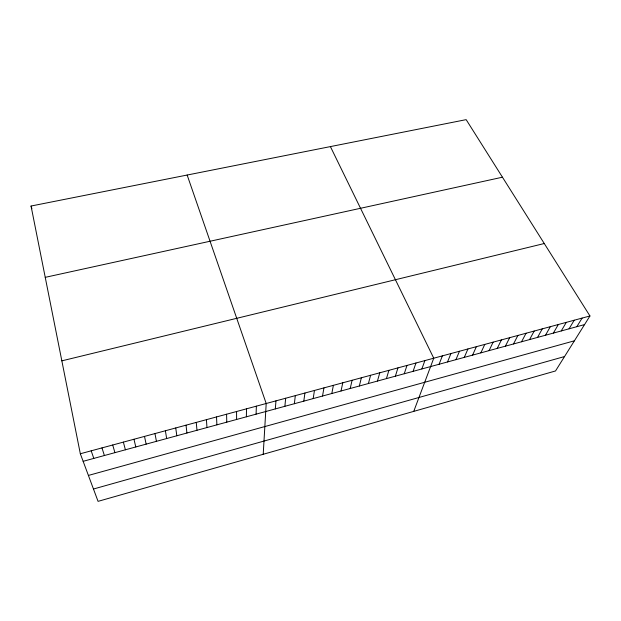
<?xml version="1.0" encoding="UTF-8"?>
<svg xmlns="http://www.w3.org/2000/svg" width="621" height="621" viewBox="0 0 621 621"><rect width="100%" height="100%" fill="white"/><g stroke="black" fill="none" stroke-linecap="round" stroke-linejoin="round"><path stroke-width="0.93" d="M246.366 416.807L246.506 408.828M256.077 414.16L256.38 406.157M263.211 454.285L266.199 403.503L187.154 175.037M275.328 408.913L275.965 400.863M284.876 406.305L285.668 398.24M294.362 403.72L295.324 395.631M303.801 401.143L304.919 393.031M313.186 398.589L314.459 390.454M322.524 396.043L323.952 387.884M331.808 393.512L333.384 385.338M341.038 390.989L342.769 382.8M350.213 388.49L352.091 380.277M359.342 385.998L361.368 377.77M368.424 383.522L370.597 375.278M377.452 381.061L379.773 372.794M386.433 378.616L388.893 370.333M395.367 376.179L397.96 367.88M404.248 373.757L406.988 365.435M413.081 371.35L415.961 363.013M421.869 368.952L424.88 360.599M413.741 411.374L433.753 358.201L330.403 146.595M439.094 364.255L442.369 355.872M447.531 361.95L450.939 353.559M455.93 359.66L459.462 351.253M464.283 357.385L467.939 348.955M472.589 355.119L476.377 346.681M480.856 352.868L484.768 344.407M489.084 350.624L493.113 342.155M497.266 348.389L501.411 339.912M505.401 346.176L509.67 337.677M513.497 343.964L517.891 335.456M521.555 341.767L526.065 333.244M529.573 339.586L534.192 331.047M537.545 337.405L542.28 328.858M545.479 335.247L550.33 326.685M553.373 333.089L558.333 324.519M561.229 330.954L566.298 322.369M569.046 328.82L574.223 320.226M576.816 326.7L582.11 318.092M589.95 315.973L555.516 370.962L98.064 501.357L80.326 453.757L31.05 206.032L466.161 119.643L589.95 315.973L80.326 453.757M93.468 489.022L564.543 356.547M88.407 475.438L574.402 340.805M83.144 461.318L584.555 324.589M61.844 360.848L544.268 243.525M45.232 277.346L502.459 177.202M91.186 450.815L93.802 458.407M101.976 447.896L104.39 455.519M31.05 206.032L31.881 208.718M112.704 445.001L114.924 452.647M123.369 442.113L125.395 449.79M133.965 439.249L135.797 446.957M144.499 436.4L146.145 444.131M154.971 433.574L156.43 441.329M165.388 430.757L166.653 438.542M175.735 427.962L176.822 435.771M186.021 425.175L186.929 433.016M196.252 422.412L196.981 430.275M206.42 419.664L206.972 427.551M216.527 416.932L216.9 424.842M226.58 414.215L226.781 422.148M236.57 411.513L236.601 419.47"/></g></svg>
